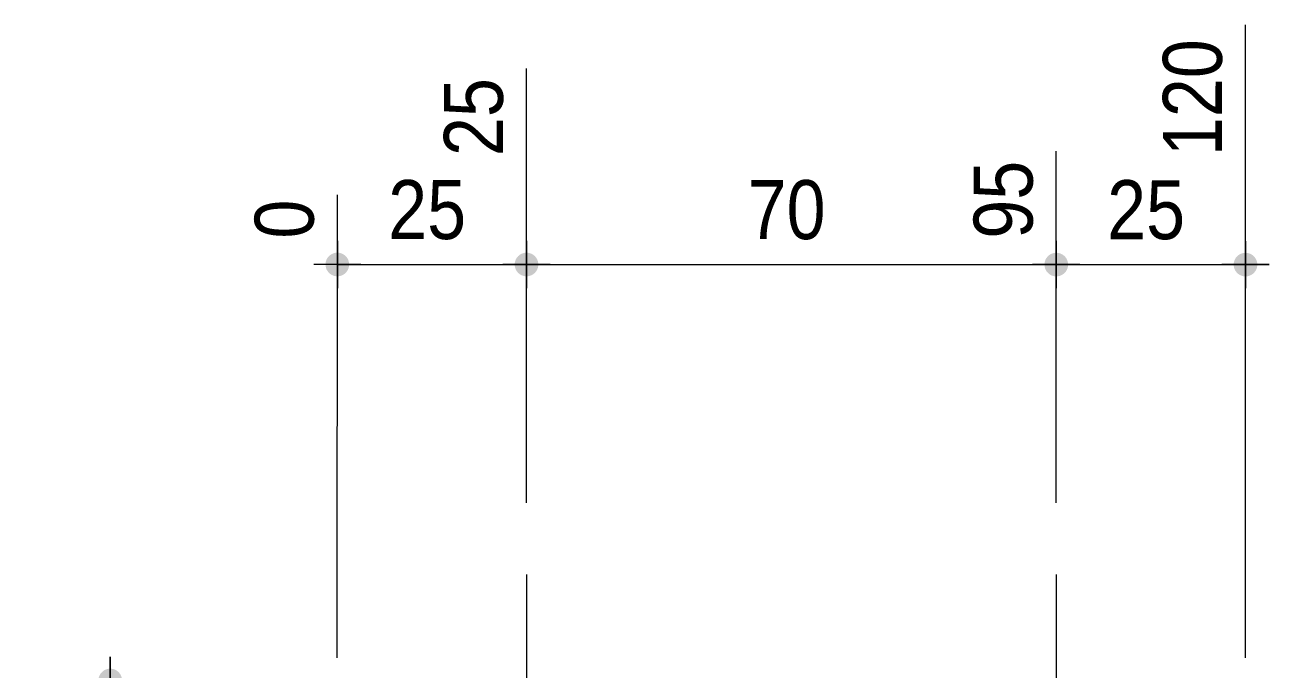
# Model space of a CAD drawing. Header units: millimetres. Extents: x 2 to 287, y 5 to 195.
# Drawn here: x 101.9 to 156.7, y 97.4 to 125.8 of the extents above; entities that cross this region are included whole.
import ezdxf

# ---------------------------------------------------------------- set-up
doc = ezdxf.new("R2010")
doc.units = ezdxf.units.MM
doc.layers.add('Boulon', color=7, linetype='Continuous', lineweight=0)
doc.layers.add('Cotation', color=7, linetype='Continuous', lineweight=0)
doc.styles.add('ARIAL', font='ARIAL.TTF')

# ---------------------------------------------------------------- blocks, each defined once
blk = doc.blocks.new('*A4')
at = {"layer": 'Boulon'}
for points in [[(127.012, 96.87), (127.012, 94.537), (121.012, 94.537), (121.012, 96.87)], [(150.345, 96.87), (150.345, 94.537), (144.345, 94.537), (144.345, 96.87)]]:
    blk.add_hatch(color=256, dxfattribs=at).paths.add_polyline_path(points, flags=17)
at = {"layer": 'Boulon', "linetype": 'Continuous', "lineweight": 0}
for p, q in [((124.012, 101.535), (124.012, 84.868)), ((147.345, 101.535), (147.345, 84.868)), ((121.012, 96.87), (121.012, 94.537)), ((127.012, 96.87), (127.012, 94.537)), ((144.345, 96.87), (144.345, 94.537)), ((150.345, 96.87), (150.345, 94.537))]:
    blk.add_line(p, q, dxfattribs=at)
blk = doc.blocks.new('*A19')
at = {"layer": 'Cotation'}
for points in [[(105.654, 96.351), (105.629, 96.353), (105.604, 96.356), (105.579, 96.36), (105.554, 96.366), (105.529, 96.373), (105.505, 96.381), (105.481, 96.39), (105.458, 96.4), (105.435, 96.412), (105.413, 96.424), (105.391, 96.438), (105.37, 96.453), (105.35, 96.468), (105.331, 96.485), (105.312, 96.503), (105.295, 96.521), (105.278, 96.541), (105.262, 96.561), (105.248, 96.582), (105.234, 96.603), (105.221, 96.625), (105.21, 96.648), (105.2, 96.671), (105.19, 96.695), (105.182, 96.72), (105.176, 96.744), (105.17, 96.769), (105.166, 96.794), (105.163, 96.819), (105.161, 96.845), (105.16, 96.87), (105.161, 96.896), (105.163, 96.921), (105.166, 96.947), (105.17, 96.972), (105.176, 96.997), (105.182, 97.021), (105.19, 97.046), (105.2, 97.069), (105.21, 97.093), (105.221, 97.116), (105.234, 97.138), (105.248, 97.159), (105.262, 97.18), (105.278, 97.2), (105.295, 97.22), (105.312, 97.238), (105.331, 97.256), (105.35, 97.272), (105.37, 97.288), (105.391, 97.303), (105.413, 97.316), (105.435, 97.329), (105.458, 97.341), (105.481, 97.351), (105.505, 97.36), (105.529, 97.368), (105.554, 97.375), (105.579, 97.38), (105.604, 97.385), (105.629, 97.388), (105.654, 97.39), (105.68, 97.39), (105.706, 97.39), (105.731, 97.388), (105.756, 97.385), (105.781, 97.38), (105.806, 97.375), (105.831, 97.368), (105.855, 97.36), (105.879, 97.351), (105.902, 97.341), (105.925, 97.329), (105.947, 97.316), (105.969, 97.303), (105.99, 97.288), (106.01, 97.272), (106.029, 97.256), (106.048, 97.238), (106.065, 97.22), (106.082, 97.2), (106.098, 97.18), (106.112, 97.159), (106.126, 97.138), (106.139, 97.116), (106.15, 97.093), (106.16, 97.069), (106.17, 97.046), (106.178, 97.021), (106.184, 96.997), (106.19, 96.972), (106.194, 96.947), (106.197, 96.921), (106.199, 96.896), (106.2, 96.87), (106.199, 96.845), (106.197, 96.819), (106.194, 96.794), (106.19, 96.769), (106.184, 96.744), (106.178, 96.72), (106.17, 96.695), (106.16, 96.671), (106.15, 96.648), (106.139, 96.625), (106.126, 96.603), (106.112, 96.582), (106.098, 96.561), (106.082, 96.541), (106.065, 96.521), (106.048, 96.503), (106.029, 96.485), (106.01, 96.468), (105.99, 96.453), (105.969, 96.438), (105.947, 96.424), (105.925, 96.412), (105.902, 96.4), (105.879, 96.39), (105.855, 96.381), (105.831, 96.373), (105.806, 96.366), (105.781, 96.36), (105.756, 96.356), (105.731, 96.353), (105.706, 96.351), (105.68, 96.35)], [(105.654, 83.018), (105.629, 83.02), (105.604, 83.023), (105.579, 83.027), (105.554, 83.033), (105.529, 83.04), (105.505, 83.048), (105.481, 83.057), (105.458, 83.067), (105.435, 83.079), (105.413, 83.091), (105.391, 83.105), (105.37, 83.12), (105.35, 83.135), (105.331, 83.152), (105.312, 83.17), (105.295, 83.188), (105.278, 83.208), (105.262, 83.228), (105.248, 83.249), (105.234, 83.27), (105.221, 83.292), (105.21, 83.315), (105.2, 83.338), (105.19, 83.362), (105.182, 83.386), (105.176, 83.411), (105.17, 83.436), (105.166, 83.461), (105.163, 83.486), (105.161, 83.512), (105.16, 83.537), (105.161, 83.563), (105.163, 83.588), (105.166, 83.614), (105.17, 83.639), (105.176, 83.664), (105.182, 83.688), (105.19, 83.713), (105.2, 83.736), (105.21, 83.76), (105.221, 83.783), (105.234, 83.805), (105.248, 83.826), (105.262, 83.847), (105.278, 83.867), (105.295, 83.887), (105.312, 83.905), (105.331, 83.923), (105.35, 83.939), (105.37, 83.955), (105.391, 83.97), (105.413, 83.983), (105.435, 83.996), (105.458, 84.008), (105.481, 84.018), (105.505, 84.027), (105.529, 84.035), (105.554, 84.042), (105.579, 84.047), (105.604, 84.052), (105.629, 84.055), (105.654, 84.057), (105.68, 84.057), (105.706, 84.057), (105.731, 84.055), (105.756, 84.052), (105.781, 84.047), (105.806, 84.042), (105.831, 84.035), (105.855, 84.027), (105.879, 84.018), (105.902, 84.008), (105.925, 83.996), (105.947, 83.983), (105.969, 83.97), (105.99, 83.955), (106.01, 83.939), (106.029, 83.923), (106.048, 83.905), (106.065, 83.887), (106.082, 83.867), (106.098, 83.847), (106.112, 83.826), (106.126, 83.805), (106.139, 83.783), (106.15, 83.76), (106.16, 83.736), (106.17, 83.713), (106.178, 83.688), (106.184, 83.664), (106.19, 83.639), (106.194, 83.614), (106.197, 83.588), (106.199, 83.563), (106.2, 83.537), (106.199, 83.512), (106.197, 83.486), (106.194, 83.461), (106.19, 83.436), (106.184, 83.411), (106.178, 83.386), (106.17, 83.362), (106.16, 83.338), (106.15, 83.315), (106.139, 83.292), (106.126, 83.27), (106.112, 83.249), (106.098, 83.228), (106.082, 83.208), (106.065, 83.188), (106.048, 83.17), (106.029, 83.152), (106.01, 83.135), (105.99, 83.12), (105.969, 83.105), (105.947, 83.091), (105.925, 83.079), (105.902, 83.067), (105.879, 83.057), (105.855, 83.048), (105.831, 83.04), (105.806, 83.033), (105.781, 83.027), (105.756, 83.023), (105.731, 83.02), (105.706, 83.018), (105.68, 83.017)]]:
    blk.add_hatch(color=256, dxfattribs=at).paths.add_polyline_path(points, flags=17)
at = {"layer": 'Cotation', "linetype": 'Continuous', "lineweight": 0}
for p, q in [((105.68, 97.91), (105.68, 95.83)), ((105.68, 96.87), (105.68, 97.91)), ((114.68, 96.87), (103.26, 96.87)), ((104.64, 96.87), (106.72, 96.87)), ((105.68, 83.537), (105.68, 96.87)), ((105.68, 84.577), (105.68, 82.497)), ((123.013, 83.537), (103.26, 83.537)), ((104.64, 83.537), (106.72, 83.537)), ((105.68, 83.537), (105.68, 82.497))]:
    blk.add_line(p, q, dxfattribs=at)
at = {"layer": 'Cotation'}
for p in [(105.68, 96.87), (105.68, 83.537)]:
    blk.add_point(p, dxfattribs=at)
at = {"layer": 'Cotation', "style": 'ARIAL', "width": 0.85}
blk.add_text('40', height=2.6, rotation=90.0002, dxfattribs=at).set_placement((104.56, 88.276))
blk = doc.blocks.new('*A20')
at = {"layer": 'Cotation'}
for points in [[(115.657, 114.684), (115.632, 114.686), (115.606, 114.689), (115.581, 114.694), (115.556, 114.699), (115.532, 114.706), (115.508, 114.714), (115.484, 114.723), (115.46, 114.734), (115.438, 114.745), (115.415, 114.758), (115.394, 114.771), (115.373, 114.786), (115.353, 114.802), (115.334, 114.818), (115.315, 114.836), (115.297, 114.855), (115.281, 114.874), (115.265, 114.894), (115.25, 114.915), (115.237, 114.936), (115.224, 114.959), (115.213, 114.981), (115.202, 115.005), (115.193, 115.029), (115.185, 115.053), (115.178, 115.077), (115.173, 115.102), (115.168, 115.127), (115.165, 115.153), (115.163, 115.178), (115.163, 115.204), (115.163, 115.229), (115.165, 115.255), (115.168, 115.28), (115.173, 115.305), (115.178, 115.33), (115.185, 115.355), (115.193, 115.379), (115.202, 115.403), (115.213, 115.426), (115.224, 115.449), (115.237, 115.471), (115.25, 115.493), (115.265, 115.514), (115.281, 115.534), (115.297, 115.553), (115.315, 115.571), (115.334, 115.589), (115.353, 115.606), (115.373, 115.621), (115.394, 115.636), (115.415, 115.65), (115.438, 115.662), (115.46, 115.674), (115.484, 115.684), (115.508, 115.693), (115.532, 115.701), (115.556, 115.708), (115.581, 115.714), (115.606, 115.718), (115.632, 115.721), (115.657, 115.723), (115.683, 115.724), (115.708, 115.723), (115.734, 115.721), (115.759, 115.718), (115.784, 115.714), (115.809, 115.708), (115.834, 115.701), (115.858, 115.693), (115.882, 115.684), (115.905, 115.674), (115.928, 115.662), (115.95, 115.65), (115.972, 115.636), (115.993, 115.621), (116.013, 115.606), (116.032, 115.589), (116.05, 115.571), (116.068, 115.553), (116.085, 115.534), (116.1, 115.514), (116.115, 115.493), (116.129, 115.471), (116.141, 115.449), (116.153, 115.426), (116.163, 115.403), (116.172, 115.379), (116.18, 115.355), (116.187, 115.33), (116.193, 115.305), (116.197, 115.28), (116.2, 115.255), (116.202, 115.229), (116.203, 115.204), (116.202, 115.178), (116.2, 115.153), (116.197, 115.127), (116.193, 115.102), (116.187, 115.077), (116.18, 115.053), (116.172, 115.029), (116.163, 115.005), (116.153, 114.981), (116.141, 114.959), (116.129, 114.936), (116.115, 114.915), (116.1, 114.894), (116.085, 114.874), (116.068, 114.855), (116.05, 114.836), (116.032, 114.818), (116.013, 114.802), (115.993, 114.786), (115.972, 114.771), (115.95, 114.758), (115.928, 114.745), (115.905, 114.734), (115.882, 114.723), (115.858, 114.714), (115.834, 114.706), (115.809, 114.699), (115.784, 114.694), (115.759, 114.689), (115.734, 114.686), (115.708, 114.684), (115.683, 114.684)], [(123.989, 114.683), (123.964, 114.685), (123.939, 114.688), (123.914, 114.693), (123.889, 114.698), (123.864, 114.705), (123.84, 114.713), (123.816, 114.722), (123.793, 114.732), (123.77, 114.744), (123.748, 114.757), (123.726, 114.77), (123.705, 114.785), (123.685, 114.801), (123.666, 114.817), (123.647, 114.835), (123.63, 114.853), (123.613, 114.873), (123.597, 114.893), (123.583, 114.914), (123.569, 114.935), (123.556, 114.957), (123.545, 114.98), (123.535, 115.004), (123.525, 115.027), (123.517, 115.052), (123.511, 115.076), (123.505, 115.101), (123.501, 115.126), (123.498, 115.152), (123.496, 115.177), (123.495, 115.203), (123.496, 115.228), (123.498, 115.254), (123.501, 115.279), (123.505, 115.304), (123.511, 115.329), (123.517, 115.353), (123.525, 115.378), (123.535, 115.402), (123.545, 115.425), (123.556, 115.448), (123.569, 115.47), (123.583, 115.491), (123.597, 115.512), (123.613, 115.532), (123.63, 115.552), (123.647, 115.57), (123.666, 115.588), (123.685, 115.605), (123.705, 115.62), (123.726, 115.635), (123.748, 115.649), (123.77, 115.661), (123.793, 115.673), (123.816, 115.683), (123.84, 115.692), (123.864, 115.7), (123.889, 115.707), (123.914, 115.713), (123.939, 115.717), (123.964, 115.72), (123.989, 115.722), (124.015, 115.723), (124.041, 115.722), (124.066, 115.72), (124.091, 115.717), (124.116, 115.713), (124.141, 115.707), (124.166, 115.7), (124.19, 115.692), (124.214, 115.683), (124.237, 115.673), (124.26, 115.661), (124.282, 115.649), (124.304, 115.635), (124.325, 115.62), (124.345, 115.605), (124.364, 115.588), (124.383, 115.57), (124.4, 115.552), (124.417, 115.532), (124.433, 115.512), (124.447, 115.491), (124.461, 115.47), (124.474, 115.448), (124.485, 115.425), (124.495, 115.402), (124.505, 115.378), (124.513, 115.353), (124.519, 115.329), (124.525, 115.304), (124.529, 115.279), (124.533, 115.254), (124.534, 115.228), (124.535, 115.203), (124.534, 115.177), (124.533, 115.152), (124.529, 115.126), (124.525, 115.101), (124.519, 115.076), (124.513, 115.052), (124.505, 115.027), (124.495, 115.004), (124.485, 114.98), (124.474, 114.957), (124.461, 114.935), (124.447, 114.914), (124.433, 114.893), (124.417, 114.873), (124.4, 114.853), (124.383, 114.835), (124.364, 114.817), (124.345, 114.801), (124.325, 114.785), (124.304, 114.77), (124.282, 114.757), (124.26, 114.744), (124.237, 114.732), (124.214, 114.722), (124.19, 114.713), (124.166, 114.705), (124.141, 114.698), (124.116, 114.693), (124.091, 114.688), (124.066, 114.685), (124.041, 114.683), (124.015, 114.683)]]:
    blk.add_hatch(color=256, dxfattribs=at).paths.add_polyline_path(points, flags=17)
at = {"layer": 'Cotation', "linetype": 'Continuous', "lineweight": 0}
for p, q in [((124.013, 104.705), (124.016, 123.839)), ((115.68, 97.87), (115.683, 118.272)), ((115.683, 116.244), (115.683, 114.164)), ((124.015, 116.243), (124.015, 114.163)), ((116.723, 115.204), (114.643, 115.204)), ((115.683, 115.204), (114.643, 115.204)), ((115.683, 115.204), (124.015, 115.203)), ((125.055, 115.202), (122.975, 115.203)), ((124.015, 115.203), (125.055, 115.202))]:
    blk.add_line(p, q, dxfattribs=at)
at = {"layer": 'Cotation'}
for p in [(115.683, 115.204), (124.015, 115.203)]:
    blk.add_point(p, dxfattribs=at)
at = {"layer": 'Cotation', "style": 'ARIAL', "width": 0.85}
for s, rotation, p in [('25', 89.9888, (122.976, 119.983)), ('25', -0.0057, (117.921, 116.323)), ('0', 89.9888, (114.643, 116.344))]:
    blk.add_text(s, height=2.6, rotation=rotation, dxfattribs=at).set_placement(p)
blk = doc.blocks.new('*A21')
at = {"layer": 'Cotation'}
for points in [[(123.989, 114.683), (123.964, 114.685), (123.939, 114.688), (123.914, 114.693), (123.889, 114.698), (123.864, 114.705), (123.84, 114.713), (123.816, 114.722), (123.793, 114.732), (123.77, 114.744), (123.748, 114.757), (123.726, 114.77), (123.705, 114.785), (123.685, 114.801), (123.666, 114.817), (123.647, 114.835), (123.63, 114.853), (123.613, 114.873), (123.597, 114.893), (123.583, 114.914), (123.569, 114.935), (123.556, 114.957), (123.545, 114.98), (123.535, 115.004), (123.525, 115.027), (123.517, 115.052), (123.511, 115.076), (123.505, 115.101), (123.501, 115.126), (123.498, 115.152), (123.496, 115.177), (123.495, 115.203), (123.496, 115.228), (123.498, 115.254), (123.501, 115.279), (123.505, 115.304), (123.511, 115.329), (123.517, 115.353), (123.525, 115.378), (123.535, 115.402), (123.545, 115.425), (123.556, 115.448), (123.569, 115.47), (123.583, 115.491), (123.597, 115.512), (123.613, 115.532), (123.63, 115.552), (123.647, 115.57), (123.666, 115.588), (123.685, 115.605), (123.705, 115.62), (123.726, 115.635), (123.748, 115.649), (123.77, 115.661), (123.793, 115.673), (123.816, 115.683), (123.84, 115.692), (123.864, 115.7), (123.889, 115.707), (123.914, 115.713), (123.939, 115.717), (123.964, 115.72), (123.989, 115.722), (124.015, 115.723), (124.041, 115.722), (124.066, 115.72), (124.091, 115.717), (124.116, 115.713), (124.141, 115.707), (124.166, 115.7), (124.19, 115.692), (124.214, 115.683), (124.237, 115.673), (124.26, 115.661), (124.282, 115.649), (124.304, 115.635), (124.325, 115.62), (124.345, 115.605), (124.364, 115.588), (124.383, 115.57), (124.4, 115.552), (124.417, 115.532), (124.433, 115.512), (124.447, 115.491), (124.461, 115.47), (124.474, 115.448), (124.485, 115.425), (124.495, 115.402), (124.505, 115.378), (124.513, 115.353), (124.519, 115.329), (124.525, 115.304), (124.529, 115.279), (124.533, 115.254), (124.534, 115.228), (124.535, 115.203), (124.534, 115.177), (124.533, 115.152), (124.529, 115.126), (124.525, 115.101), (124.519, 115.076), (124.513, 115.052), (124.505, 115.027), (124.495, 115.004), (124.485, 114.98), (124.474, 114.957), (124.461, 114.935), (124.447, 114.914), (124.433, 114.893), (124.417, 114.873), (124.4, 114.853), (124.383, 114.835), (124.364, 114.817), (124.345, 114.801), (124.325, 114.785), (124.304, 114.77), (124.282, 114.757), (124.26, 114.744), (124.237, 114.732), (124.214, 114.722), (124.19, 114.713), (124.166, 114.705), (124.141, 114.698), (124.116, 114.693), (124.091, 114.688), (124.066, 114.685), (124.041, 114.683), (124.015, 114.683)], [(147.323, 114.68), (147.297, 114.682), (147.272, 114.685), (147.247, 114.689), (147.222, 114.695), (147.197, 114.701), (147.173, 114.709), (147.149, 114.719), (147.126, 114.729), (147.103, 114.74), (147.081, 114.753), (147.059, 114.767), (147.039, 114.781), (147.018, 114.797), (146.999, 114.814), (146.981, 114.831), (146.963, 114.85), (146.946, 114.869), (146.931, 114.889), (146.916, 114.91), (146.902, 114.932), (146.89, 114.954), (146.878, 114.977), (146.868, 115), (146.859, 115.024), (146.851, 115.048), (146.844, 115.073), (146.838, 115.098), (146.834, 115.123), (146.831, 115.148), (146.829, 115.174), (146.828, 115.199), (146.829, 115.225), (146.831, 115.25), (146.834, 115.275), (146.838, 115.301), (146.844, 115.325), (146.851, 115.35), (146.859, 115.374), (146.868, 115.398), (146.878, 115.421), (146.89, 115.444), (146.902, 115.466), (146.916, 115.488), (146.931, 115.509), (146.946, 115.529), (146.963, 115.548), (146.981, 115.567), (146.999, 115.584), (147.018, 115.601), (147.039, 115.617), (147.059, 115.631), (147.081, 115.645), (147.103, 115.658), (147.126, 115.669), (147.149, 115.679), (147.173, 115.689), (147.197, 115.697), (147.222, 115.703), (147.247, 115.709), (147.272, 115.713), (147.297, 115.717), (147.323, 115.718), (147.348, 115.719), (147.374, 115.718), (147.399, 115.717), (147.425, 115.713), (147.45, 115.709), (147.475, 115.703), (147.499, 115.697), (147.524, 115.689), (147.547, 115.679), (147.571, 115.669), (147.593, 115.658), (147.616, 115.645), (147.637, 115.631), (147.658, 115.617), (147.678, 115.601), (147.698, 115.584), (147.716, 115.567), (147.734, 115.548), (147.75, 115.529), (147.766, 115.509), (147.781, 115.488), (147.794, 115.466), (147.807, 115.444), (147.818, 115.421), (147.829, 115.398), (147.838, 115.374), (147.846, 115.35), (147.853, 115.325), (147.858, 115.301), (147.863, 115.275), (147.866, 115.25), (147.868, 115.225), (147.868, 115.199), (147.868, 115.174), (147.866, 115.148), (147.863, 115.123), (147.858, 115.098), (147.853, 115.073), (147.846, 115.048), (147.838, 115.024), (147.829, 115), (147.818, 114.977), (147.807, 114.954), (147.794, 114.932), (147.781, 114.91), (147.766, 114.889), (147.75, 114.869), (147.734, 114.85), (147.716, 114.831), (147.698, 114.814), (147.678, 114.797), (147.658, 114.781), (147.637, 114.767), (147.616, 114.753), (147.593, 114.74), (147.571, 114.729), (147.547, 114.719), (147.524, 114.709), (147.499, 114.701), (147.475, 114.695), (147.45, 114.689), (147.425, 114.685), (147.399, 114.682), (147.374, 114.68), (147.348, 114.679)]]:
    blk.add_hatch(color=256, dxfattribs=at).paths.add_polyline_path(points, flags=17)
at = {"layer": 'Cotation', "linetype": 'Continuous', "lineweight": 0}
for p, q in [((124.013, 104.705), (124.016, 123.839)), ((147.347, 104.702), (147.349, 120.196)), ((124.015, 116.243), (124.015, 114.163)), ((147.349, 116.239), (147.348, 114.159)), ((125.055, 115.202), (122.975, 115.203)), ((124.015, 115.203), (122.975, 115.203)), ((124.015, 115.203), (147.348, 115.199)), ((148.388, 115.199), (146.308, 115.199)), ((147.348, 115.199), (148.388, 115.199))]:
    blk.add_line(p, q, dxfattribs=at)
at = {"layer": 'Cotation'}
for p in [(124.015, 115.203), (147.348, 115.199)]:
    blk.add_point(p, dxfattribs=at)
at = {"layer": 'Cotation', "style": 'ARIAL', "width": 0.85}
for s, rotation, p in [('95', 89.9888, (146.309, 116.339)), ('70', -0.0057, (133.753, 116.321))]:
    blk.add_text(s, height=2.6, rotation=rotation, dxfattribs=at).set_placement(p)
blk = doc.blocks.new('*A22')
at = {"layer": 'Cotation'}
for points in [[(147.323, 114.68), (147.297, 114.682), (147.272, 114.685), (147.247, 114.689), (147.222, 114.695), (147.197, 114.701), (147.173, 114.709), (147.149, 114.719), (147.126, 114.729), (147.103, 114.74), (147.081, 114.753), (147.059, 114.767), (147.039, 114.781), (147.018, 114.797), (146.999, 114.814), (146.981, 114.831), (146.963, 114.85), (146.946, 114.869), (146.931, 114.889), (146.916, 114.91), (146.902, 114.932), (146.89, 114.954), (146.878, 114.977), (146.868, 115), (146.859, 115.024), (146.851, 115.048), (146.844, 115.073), (146.838, 115.098), (146.834, 115.123), (146.831, 115.148), (146.829, 115.174), (146.828, 115.199), (146.829, 115.225), (146.831, 115.25), (146.834, 115.275), (146.838, 115.301), (146.844, 115.325), (146.851, 115.35), (146.859, 115.374), (146.868, 115.398), (146.878, 115.421), (146.89, 115.444), (146.902, 115.466), (146.916, 115.488), (146.931, 115.509), (146.946, 115.529), (146.963, 115.548), (146.981, 115.567), (146.999, 115.584), (147.018, 115.601), (147.039, 115.617), (147.059, 115.631), (147.081, 115.645), (147.103, 115.658), (147.126, 115.669), (147.149, 115.679), (147.173, 115.689), (147.197, 115.697), (147.222, 115.703), (147.247, 115.709), (147.272, 115.713), (147.297, 115.717), (147.323, 115.718), (147.348, 115.719), (147.374, 115.718), (147.399, 115.717), (147.425, 115.713), (147.45, 115.709), (147.475, 115.703), (147.499, 115.697), (147.524, 115.689), (147.547, 115.679), (147.571, 115.669), (147.593, 115.658), (147.616, 115.645), (147.637, 115.631), (147.658, 115.617), (147.678, 115.601), (147.698, 115.584), (147.716, 115.567), (147.734, 115.548), (147.75, 115.529), (147.766, 115.509), (147.781, 115.488), (147.794, 115.466), (147.807, 115.444), (147.818, 115.421), (147.829, 115.398), (147.838, 115.374), (147.846, 115.35), (147.853, 115.325), (147.858, 115.301), (147.863, 115.275), (147.866, 115.25), (147.868, 115.225), (147.868, 115.199), (147.868, 115.174), (147.866, 115.148), (147.863, 115.123), (147.858, 115.098), (147.853, 115.073), (147.846, 115.048), (147.838, 115.024), (147.829, 115), (147.818, 114.977), (147.807, 114.954), (147.794, 114.932), (147.781, 114.91), (147.766, 114.889), (147.75, 114.869), (147.734, 114.85), (147.716, 114.831), (147.698, 114.814), (147.678, 114.797), (147.658, 114.781), (147.637, 114.767), (147.616, 114.753), (147.593, 114.74), (147.571, 114.729), (147.547, 114.719), (147.524, 114.709), (147.499, 114.701), (147.475, 114.695), (147.45, 114.689), (147.425, 114.685), (147.399, 114.682), (147.374, 114.68), (147.348, 114.679)], [(155.657, 114.678), (155.632, 114.68), (155.606, 114.683), (155.581, 114.688), (155.556, 114.693), (155.532, 114.7), (155.508, 114.708), (155.484, 114.717), (155.46, 114.728), (155.438, 114.739), (155.415, 114.752), (155.394, 114.765), (155.373, 114.78), (155.353, 114.796), (155.334, 114.813), (155.315, 114.83), (155.297, 114.849), (155.281, 114.868), (155.265, 114.888), (155.25, 114.909), (155.237, 114.93), (155.224, 114.953), (155.213, 114.975), (155.202, 114.999), (155.193, 115.023), (155.185, 115.047), (155.178, 115.071), (155.173, 115.096), (155.168, 115.122), (155.165, 115.147), (155.163, 115.172), (155.163, 115.198), (155.163, 115.223), (155.165, 115.249), (155.168, 115.274), (155.173, 115.299), (155.178, 115.324), (155.185, 115.349), (155.193, 115.373), (155.202, 115.397), (155.213, 115.42), (155.224, 115.443), (155.237, 115.465), (155.25, 115.487), (155.265, 115.508), (155.281, 115.528), (155.297, 115.547), (155.315, 115.566), (155.334, 115.583), (155.353, 115.6), (155.373, 115.615), (155.394, 115.63), (155.415, 115.644), (155.438, 115.656), (155.46, 115.668), (155.484, 115.678), (155.508, 115.687), (155.532, 115.695), (155.556, 115.702), (155.581, 115.708), (155.606, 115.712), (155.632, 115.715), (155.657, 115.717), (155.683, 115.718), (155.708, 115.717), (155.734, 115.715), (155.759, 115.712), (155.784, 115.708), (155.809, 115.702), (155.834, 115.695), (155.858, 115.687), (155.882, 115.678), (155.905, 115.668), (155.928, 115.656), (155.95, 115.644), (155.972, 115.63), (155.993, 115.615), (156.013, 115.6), (156.032, 115.583), (156.05, 115.566), (156.068, 115.547), (156.085, 115.528), (156.1, 115.508), (156.115, 115.487), (156.129, 115.465), (156.141, 115.443), (156.153, 115.42), (156.163, 115.397), (156.172, 115.373), (156.18, 115.349), (156.187, 115.324), (156.193, 115.299), (156.197, 115.274), (156.2, 115.249), (156.202, 115.223), (156.203, 115.198), (156.202, 115.172), (156.2, 115.147), (156.197, 115.122), (156.193, 115.096), (156.187, 115.071), (156.18, 115.047), (156.172, 115.023), (156.163, 114.999), (156.153, 114.975), (156.141, 114.953), (156.129, 114.93), (156.115, 114.909), (156.1, 114.888), (156.085, 114.868), (156.068, 114.849), (156.05, 114.83), (156.032, 114.813), (156.013, 114.796), (155.993, 114.78), (155.972, 114.765), (155.95, 114.752), (155.928, 114.739), (155.905, 114.728), (155.882, 114.717), (155.858, 114.708), (155.834, 114.7), (155.809, 114.693), (155.784, 114.688), (155.759, 114.683), (155.734, 114.68), (155.708, 114.678), (155.683, 114.678)]]:
    blk.add_hatch(color=256, dxfattribs=at).paths.add_polyline_path(points, flags=17)
at = {"layer": 'Cotation', "linetype": 'Continuous', "lineweight": 0}
for p, q in [((155.68, 97.87), (155.684, 125.763)), ((147.347, 104.702), (147.349, 120.196)), ((147.349, 116.239), (147.348, 114.159)), ((155.683, 116.238), (155.683, 114.158)), ((148.388, 115.199), (146.308, 115.199)), ((147.348, 115.199), (146.308, 115.199)), ((147.348, 115.199), (155.683, 115.198)), ((156.723, 115.198), (154.643, 115.198)), ((155.683, 115.198), (156.723, 115.198))]:
    blk.add_line(p, q, dxfattribs=at)
at = {"layer": 'Cotation'}
for p in [(147.348, 115.199), (155.683, 115.198)]:
    blk.add_point(p, dxfattribs=at)
at = {"layer": 'Cotation', "style": 'ARIAL', "width": 0.85}
for s, rotation, p in [('120', 89.9888, (154.643, 119.978)), ('25', -0.0057, (149.587, 116.319))]:
    blk.add_text(s, height=2.6, rotation=rotation, dxfattribs=at).set_placement(p)

msp = doc.modelspace()

# ---------------------------------------------------------------- block references
at = {"lineweight": 0}
for name in ['*A22', '*A20', '*A21', '*A4', '*A19']:
    msp.add_blockref(name, (0, 0), dxfattribs=at)

doc.saveas('drawing.dxf')
